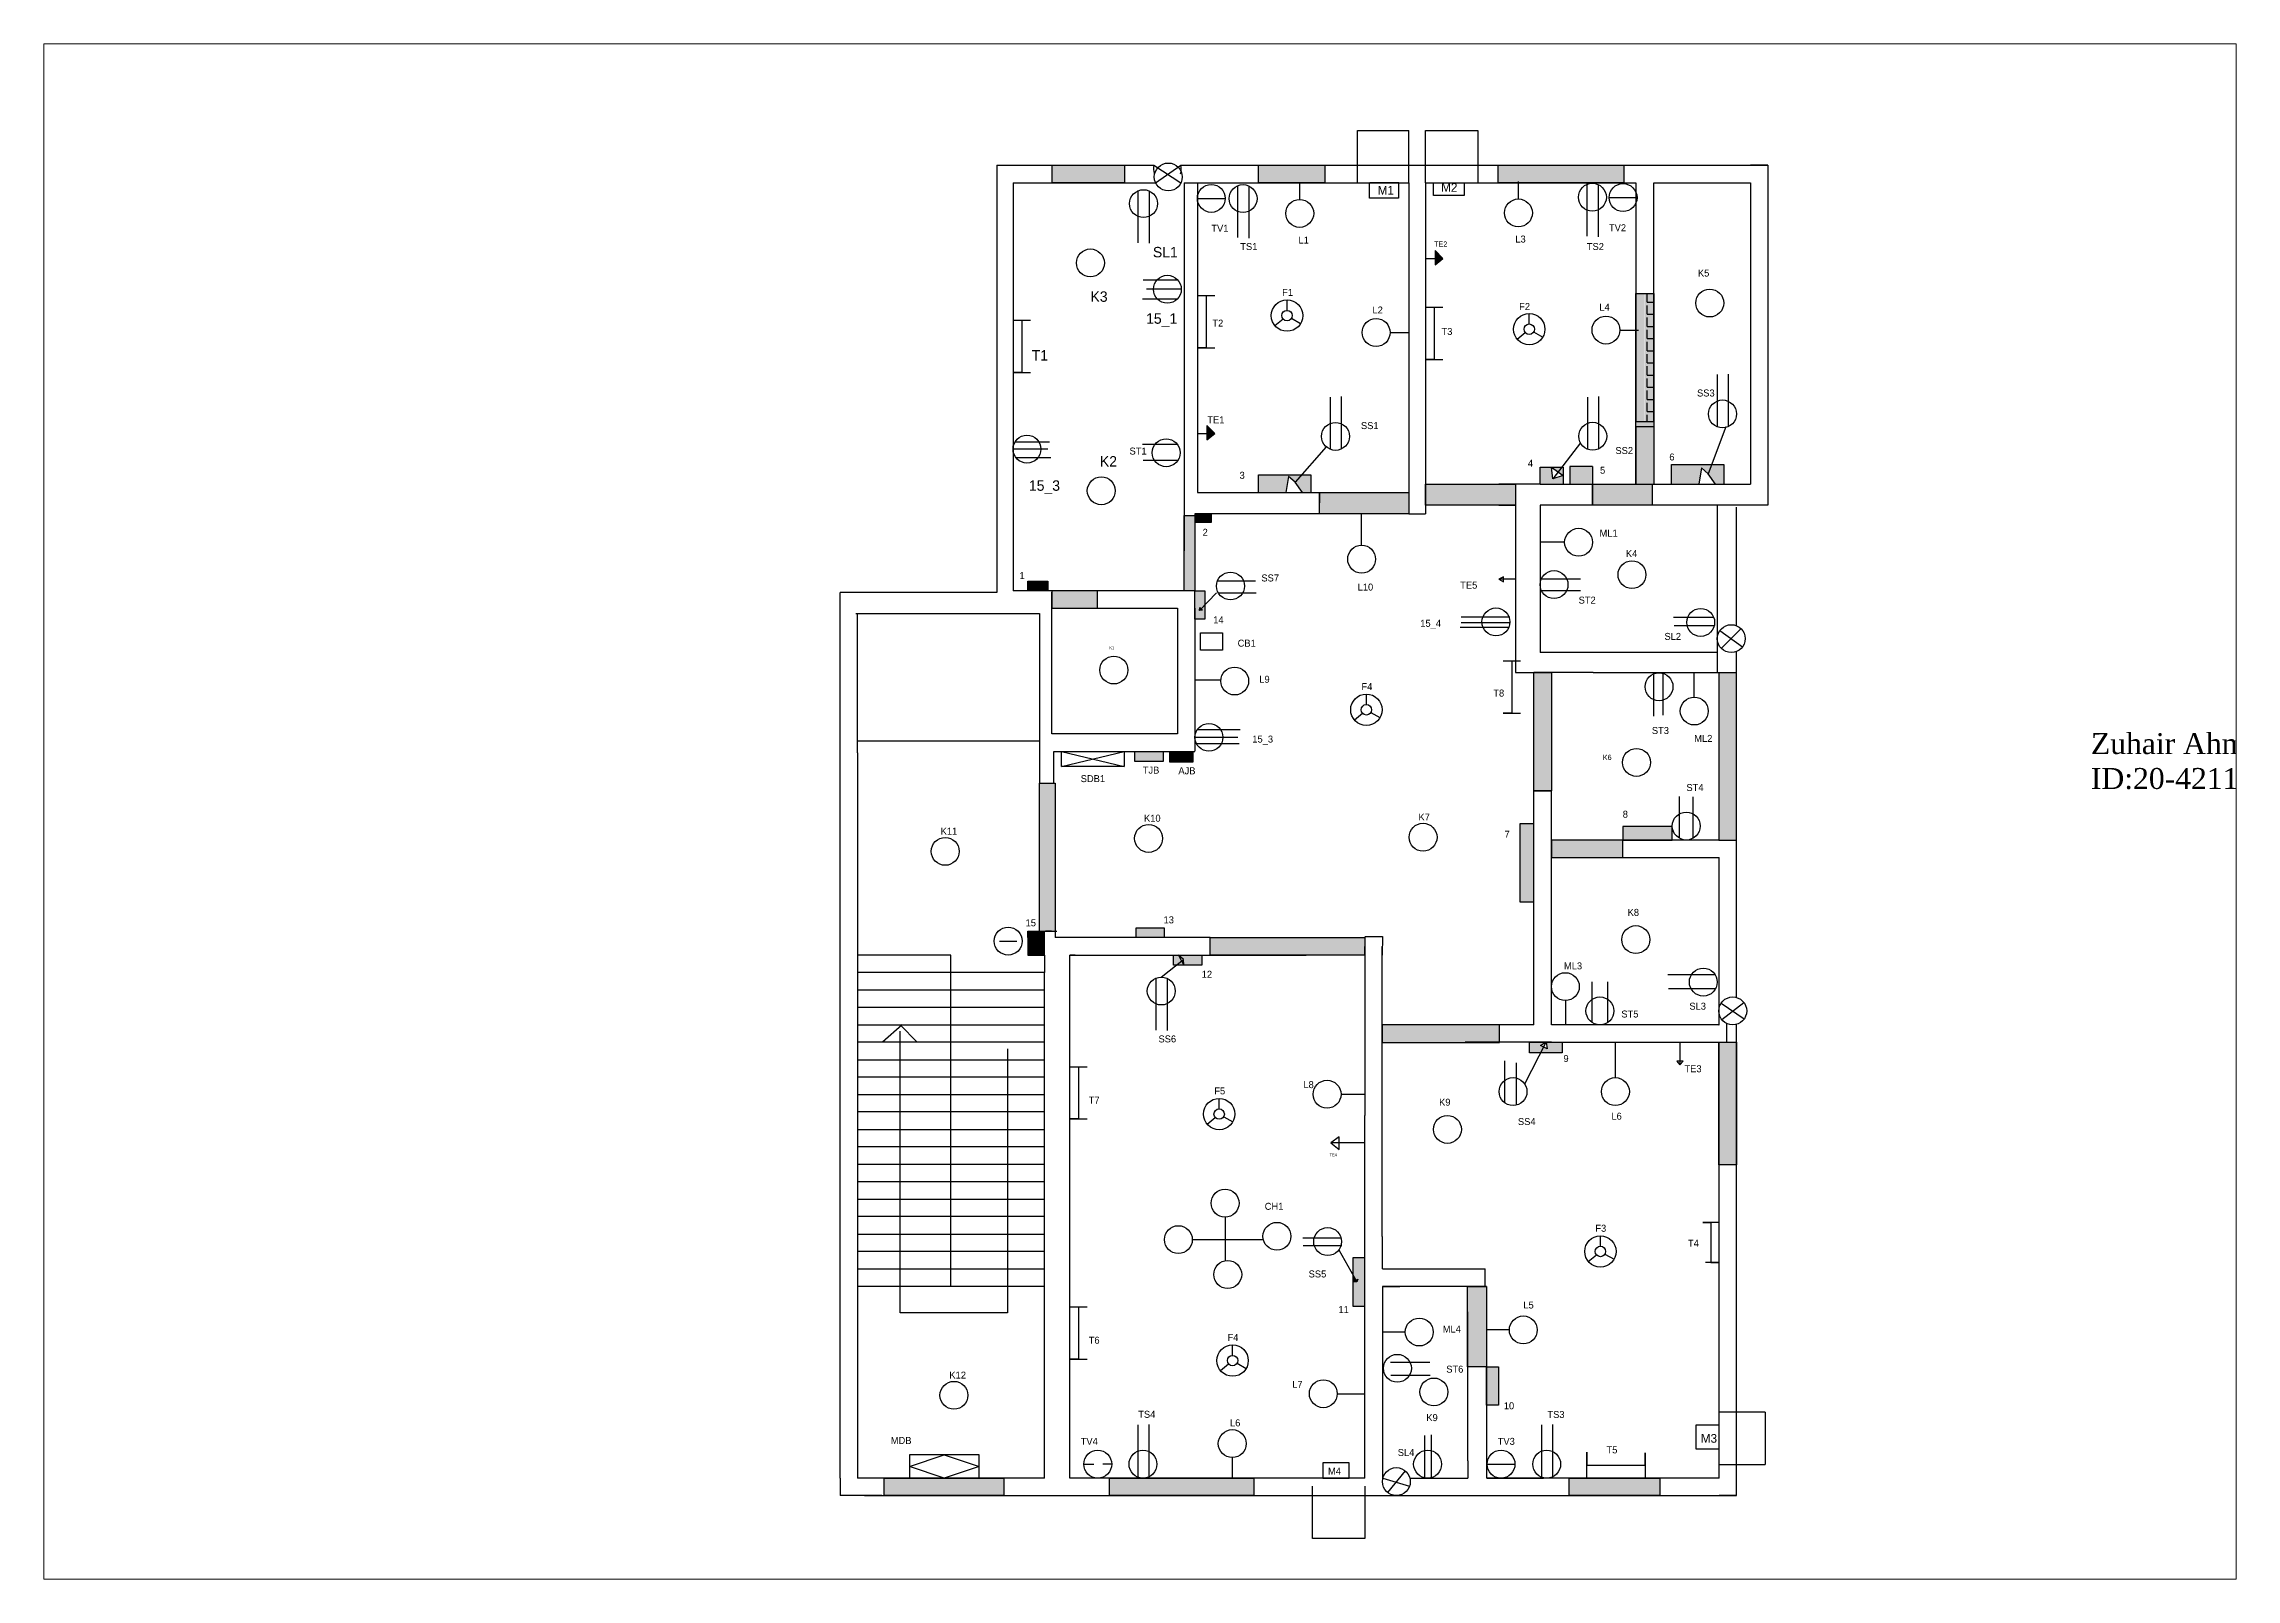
# Paper-space layout 'Layout1' of a CAD drawing. Header units: inches. Extents: x 29 to 262, y 20 to 183.
# The model-space entities are those that its viewports show. They can reach past a viewport. Long polylines and large blocks are cut down to what shows.
import ezdxf

# ---------------------------------------------------------------- set-up
doc = ezdxf.new("R2010")
doc.units = ezdxf.units.IN
doc.linetypes.add('ACAD_ISO02W100', pattern=[15, 12, -3])

msp = doc.modelspace()

# ---------------------------------------------------------------- hatches: boundary and pattern name
h = msp.add_hatch(color=256)
h.set_gradient(color1=(143, 241, 14), one_color=1, tint=1)
h.paths.add_polyline_path([(936.8, 790.9), (895.3, 790.9), (895.3, 780.9), (936.8, 780.9)])
h = msp.add_hatch(color=256)
h.set_gradient(color1=(143, 241, 14), one_color=1, tint=1)
h.paths.add_polyline_path([(1051.5, 790.9), (1013.6, 790.9), (1013.6, 780.9), (1051.5, 780.9)])
h = msp.add_hatch(color=256)
h.set_gradient(color1=(142, 233, 22), one_color=1, tint=1)
h.paths.add_polyline_path([(1223, 790.9), (1150.9, 790.9), (1150.9, 780.9), (1223, 780.9)])
h = msp.add_hatch(color=256)
h.set_gradient(color1=(248, 253, 247), color2=(55, 147, 37), one_color=1, tint=0.36)
h.paths.add_polyline_path([(1114.8, 742), (1114.8, 733.9), (1119.3, 737.5)])
h = msp.add_hatch(color=256)
h.set_gradient(color1=(142, 233, 22), one_color=1, tint=1)
h.paths.add_polyline_path([(1235, 717.4), (1230, 717.4), (1230, 643.9), (1235, 643.9)])
h.paths.add_polyline_path([(1240.3, 717.4), (1235.1, 717.4), (1235.1, 643.9), (1240.3, 643.9)])
h.paths.add_polyline_path([(1240.3, 643.9), (1230, 643.9), (1230, 640.9), (1240.3, 640.9)])
h = msp.add_hatch()
h.set_pattern_fill('ANGLE', color=256, style=0)
h.set_pattern_definition([(0, (0, 0), (0, 6.985), [5.08, -1.905]), (90, (0, 0), (-6.985, 4e-16), [5.08, -1.905])])
h.paths.add_polyline_path([(1240.3, 717.4), (1235.1, 717.4), (1235.1, 643.9), (1240.3, 643.9)])
h = msp.add_hatch(color=256)
h.set_gradient(color1=(248, 253, 247), color2=(55, 147, 37), one_color=1, tint=0.36)
h.paths.add_polyline_path([(984, 641.6), (984, 633.5), (988.5, 637.1)])
h = msp.add_hatch(color=256)
h.set_gradient(color1=(142, 233, 22), one_color=1, tint=1)
h.paths.add_polyline_path([(1240.3, 640.9), (1230, 640.9), (1230, 608.1), (1239.2, 608.1), (1240.3, 608.1)])
h = msp.add_hatch(color=256)
h.set_gradient(color1=(204, 204, 0), one_color=1, tint=1)
h.paths.add_polyline_path([(1181.6, 617.7), (1175, 617.7), (1175, 608.1), (1188.2, 608.1), (1188.2, 612.9), (1182.4, 611.1)])
h.paths.add_polyline_path([(1188.2, 617.7), (1187.4, 617.7), (1185.3, 615), (1188.2, 612.9)], flags=17)
h.paths.add_polyline_path([(1187.4, 617.7), (1181.6, 617.7), (1185.3, 615)], flags=17)
h.paths.add_polyline_path([(1205, 618.1), (1192, 618.1), (1192, 608.1), (1205, 608.1)])
h = msp.add_hatch(color=256)
h.set_gradient(color1=(204, 204, 0), one_color=1, tint=1)
h.paths.add_polyline_path([(1267.6, 617.3), (1271.3, 614), (1273.3, 619.3), (1250.3, 619.3), (1250.3, 608.1), (1266.1, 608.1)])
h.paths.add_polyline_path([(1280.3, 619.3), (1273.3, 619.3), (1271.3, 614), (1275.6, 608.1), (1280.3, 608.1)])
h = msp.add_hatch(color=256)
h.set_gradient(color1=(204, 204, 0), one_color=1, tint=1)
h.paths.add_polyline_path([(1030.7, 612.5), (1034.5, 609.2), (1038, 613.3), (1013.5, 613.3), (1013.5, 603.3), (1029.2, 603.3)])
h.paths.add_polyline_path([(1043.5, 613.3), (1038, 613.3), (1034.5, 609.2), (1038.7, 603.3), (1043.5, 603.3)])
h = msp.add_hatch(color=256)
h.set_gradient(color1=(105, 219, 6), one_color=1, tint=1)
h.paths.add_polyline_path([(1161, 608.1), (1109.3, 608.1), (1109.3, 595.9), (1161, 595.9)])
h = msp.add_hatch(color=256)
h.set_gradient(color1=(142, 233, 22), one_color=1, tint=1)
h.paths.add_polyline_path([(1239.2, 608.1), (1205, 608.1), (1205, 595.9), (1239.2, 595.9)])
h = msp.add_hatch(color=256)
h.set_gradient(color1=(25, 233, 22), one_color=1, tint=1)
h.paths.add_polyline_path([(986.6, 590.9), (977.1, 590.9), (977.1, 586.2), (986.6, 586.2)])
h = msp.add_hatch(color=256)
h.set_gradient(color1=(142, 233, 22), one_color=1, tint=1)
h.paths.add_polyline_path([(1099.7, 603.3), (1048.5, 603.3), (1048.5, 590.9), (1099.7, 590.9)])
h = msp.add_hatch(color=256)
h.set_gradient(color1=(25, 233, 22), one_color=1, tint=1)
h.paths.add_polyline_path([(977.1, 590.1), (971, 590.1), (971, 546.8), (977.1, 546.8)])
h = msp.add_hatch(color=256)
h.set_gradient(color1=(204, 204, 0), one_color=1, tint=1)
h.paths.add_polyline_path([(892.7, 552.3), (881.2, 552.3), (881.2, 546.8), (892.7, 546.8)])
h = msp.add_hatch(color=256)
h.set_gradient(color1=(142, 233, 22), one_color=1, tint=1)
h.paths.add_polyline_path([(921.2, 546.8), (895.1, 546.8), (895.1, 536.8), (921.2, 536.8)])
h = msp.add_hatch(color=256)
h.set_gradient(color1=(204, 204, 0), one_color=1, tint=1)
h.paths.add_polyline_path([(982.7, 546.8), (977.1, 546.8), (977.1, 530.5), (982.7, 530.5), (982.7, 538.5), (980.8, 536.4), (981.4, 535.8), (979.8, 535.5), (980, 537.2), (980.8, 536.4), (982.7, 538.5)])
h = msp.add_hatch(color=256)
h.set_gradient(color1=(105, 219, 6), one_color=1, tint=1)
h.paths.add_polyline_path([(1181.5, 499.9), (1171.5, 499.9), (1171.5, 432.2), (1181.5, 432.2)])
h = msp.add_hatch(color=256)
h.set_gradient(color1=(25, 233, 22), one_color=1, tint=1)
h.paths.add_polyline_path([(1287.6, 499.8), (1277.5, 499.8), (1277.5, 403.9), (1287.6, 403.9)])
h = msp.add_hatch(color=256)
h.set_gradient(color1=(246, 254, 248), color2=(18, 165, 55), one_color=1, tint=0.36)
h.paths.add_polyline_path([(958.8, 454.6), (942.7, 454.6), (942.7, 448.9), (958.8, 448.9)])
h = msp.add_hatch(color=256)
h.set_gradient(color1=(0, 166, 179), color2=(0, 171, 184), one_color=1, tint=0.36)
h.paths.add_polyline_path([(975.9, 454.6), (962.7, 454.6), (962.7, 448.5), (975.9, 448.5)])
h = msp.add_hatch(color=256)
h.set_gradient(color1=(25, 233, 22), one_color=1, tint=1)
h.paths.add_polyline_path([(897, 436.5), (887.9, 436.5), (887.9, 351.6), (894.9, 351.6), (897, 351.6)])
h = msp.add_hatch(color=256)
h.set_gradient(color1=(204, 204, 0), one_color=1, tint=1)
h.paths.add_polyline_path([(1171.5, 413.1), (1163.4, 413.1), (1163.4, 368.4), (1171.5, 368.4)])
h = msp.add_hatch(color=256)
h.set_gradient(color1=(25, 233, 22), one_color=1, tint=1)
h.paths.add_polyline_path([(1222.4, 403.9), (1181.5, 403.9), (1181.5, 393.9), (1222.4, 393.9)])
h = msp.add_hatch(color=256)
h.set_gradient(color1=(204, 204, 0), one_color=1, tint=1)
h.paths.add_polyline_path([(1250.8, 411.7), (1222.4, 411.7), (1222.4, 403.9), (1250.8, 403.9)])
h = msp.add_hatch(color=256)
h.set_gradient(color1=(204, 204, 0), one_color=1, tint=1)
h.paths.add_polyline_path([(959.5, 353.6), (943.4, 353.6), (943.4, 347.9), (959.5, 347.9)])
h = msp.add_hatch(color=256)
h.set_gradient(color1=(204, 204, 0), one_color=1, tint=1)
h.paths.add_polyline_path([(890.9, 347.9), (890.9, 351.6), (887.9, 351.6), (881.2, 351.6), (881.2, 347.9), (881.2, 337.9), (890.9, 337.9)])
h = msp.add_hatch(color=256)
h.set_gradient(color1=(25, 233, 22), one_color=1, tint=1)
h.paths.add_polyline_path([(1074.5, 347.9), (985.9, 347.9), (985.9, 337.9), (1074.5, 337.9)])
h = msp.add_hatch(color=256)
h.set_gradient(color1=(25, 233, 22), one_color=1, tint=1)
h.paths.add_polyline_path([(981, 337.8), (967.7, 337.8), (970.5, 335.4), (970.7, 332.1), (981, 332.1)])
h.paths.add_polyline_path([(967.7, 337.8), (964.9, 337.8), (964.9, 332.1), (966.4, 332.1), (969.5, 334.5)])
h.paths.add_polyline_path([(969.5, 334.5), (966.4, 332.1), (970.7, 332.1)])
h = msp.add_hatch(color=256)
h.set_gradient(color1=(25, 233, 22), one_color=1, tint=1)
h.paths.add_polyline_path([(1151.8, 297.9), (1084.5, 297.9), (1084.5, 287.8), (1151.8, 287.8)])
h = msp.add_hatch(color=256)
h.set_gradient(color1=(204, 204, 0), one_color=1, tint=1)
h.paths.add_polyline_path([(1187.6, 287.9), (1178.4, 287.9), (1179.1, 284.1), (1177, 285.1), (1175.4, 281.9), (1187.6, 281.9)])
h.paths.add_polyline_path([(1177, 285.1), (1175.2, 286), (1178.2, 287.9), (1168.9, 287.9), (1168.9, 281.9), (1175.4, 281.9)])
h = msp.add_hatch(color=256)
h.set_gradient(color1=(25, 233, 22), one_color=1, tint=1)
h.paths.add_polyline_path([(1287.6, 287.9), (1277.6, 287.9), (1277.6, 217.5), (1287.6, 217.5)])
h = msp.add_hatch(color=256)
h.set_gradient(color1=(204, 204, 0), one_color=1, tint=1)
h.paths.add_polyline_path([(1074.5, 164.3), (1067.7, 164.3), (1067.7, 154.5), (1069.4, 151.4), (1070.6, 152), (1070, 150.4), (1067.7, 150.4), (1067.7, 149), (1067.7, 136.5), (1074.5, 136.5)])
h = msp.add_hatch(color=256)
h.set_gradient(color1=(204, 204, 0), one_color=1, tint=1)
h.paths.add_polyline_path([(1067.7, 154.5), (1067.7, 150.4), (1069.4, 151.4)])
h = msp.add_hatch(color=256)
h.set_gradient(color1=(25, 233, 22), one_color=1, tint=1)
h.paths.add_polyline_path([(1144.3, 147.9), (1133.4, 147.9), (1133.4, 101.8), (1144.3, 101.8)])
h = msp.add_hatch(color=256)
h.set_gradient(color1=(204, 204, 0), one_color=1, tint=1)
h.paths.add_polyline_path([(1151.2, 101.8), (1144.3, 101.8), (1144.3, 79.8), (1151.2, 79.8)])
h = msp.add_hatch(color=256)
h.set_gradient(color1=(25, 233, 22), one_color=1, tint=1)
h.paths.add_polyline_path([(867.6, 37.9), (799, 37.9), (799, 27.9), (867.6, 27.9)])
h = msp.add_hatch(color=256)
h.set_gradient(color1=(25, 233, 22), one_color=1, tint=1)
h.paths.add_polyline_path([(1010.9, 37.9), (928.1, 37.9), (928.1, 27.9), (1010.9, 27.9)])
h = msp.add_hatch(color=256)
h.set_gradient(color1=(25, 233, 22), one_color=1, tint=1)
h.paths.add_polyline_path([(1243.6, 37.9), (1191.6, 37.9), (1191.6, 27.9), (1243.6, 27.9)])

# ---------------------------------------------------------------- linework, layer by layer
at = {"linetype": 'ACAD_ISO02W100'}
for p, q in [((1070.3, 780.9), (1070.3, 810.9)), ((1070.3, 810.9), (1099.7, 810.9)), ((1099.7, 780.9), (1099.7, 810.9)), ((1109.3, 780.9), (1109.3, 810.9)), ((1109.3, 810.9), (1139.3, 810.9)), ((1139.3, 810.9), (1139.3, 780.9)), ((1037.2, 771.3), (1037.2, 781.3)), ((1162.6, 771.6), (1162.6, 781.6)), ((978.5, 771.9), (994.5, 771.9)), ((1214.6, 772.4), (1230.6, 772.4)), ((1089, 695), (1099.7, 695)), ((1220.8, 696.4), (1231.5, 696.4)), ((1282, 287.9), (1282, 298.7)), ((1067.7, 152), (1067.7, 149)), ((1067.7, 150.4), (1069.4, 151.4)), ((1069.4, 151.4), (1070.6, 152)), ((1069.4, 151.4), (1070, 150.4)), ((1070.6, 152), (1070, 150.4)), ((1070, 150.4), (1067.7, 150.4)), ((1304.1, 75.7), (1277.6, 75.7)), ((1304.1, 75.7), (1304.1, 45.7)), ((1144.6, 45.9), (1160.6, 45.9)), ((1277.6, 45.7), (1304.1, 45.7)), ((1044.5, 3.3), (1044.5, 33.3)), ((1074.5, 33.3), (1074.5, 3.3)), ((1074.5, 3.3), (1054.5, 3.3))]:
    msp.add_line(p, q, dxfattribs=at)
for p, q in [((863.6, 790.9), (953.5, 790.9)), ((863.6, 790.9), (863.6, 545.9)), ((863.6, 790.9), (873.6, 790.9)), ((863.6, 790.9), (863.6, 780.9)), ((863.6, 790.9), (863.6, 780.9)), ((936.8, 780.9), (954.5, 780.9)), ((953.5, 790.9), (969.1, 780.9)), ((954.5, 780.9), (969, 790.9)), ((969, 790.9), (1305.6, 790.9)), ((1001.5, 779.4), (1001.5, 749.4)), ((1201.8, 780.2), (1201.8, 750.2)), ((1208.3, 779.9), (1208.3, 749.9)), ((1240.3, 780.9), (1295.6, 780.9)), ((1305.6, 790.9), (1295.6, 790.9)), ((1295.6, 780.9), (1295.6, 634.9)), ((944.3, 776.4), (944.3, 746.4)), ((950.8, 776.2), (950.8, 746.2)), ((1008, 779.1), (1008, 749.1)), ((1119.3, 737.5), (1114.8, 742)), ((1114.8, 742), (1114.8, 733.9)), ((1109.3, 737.5), (1114.8, 737.5)), ((1114.8, 733.9), (1119.3, 737.5)), ((967.4, 725), (947.4, 725)), ((969.3, 719.8), (949.3, 719.8)), ((967.1, 714.1), (947.1, 714.1)), ((978.5, 716.3), (988.5, 716.3)), ((983.5, 716.3), (983.5, 686.3)), ((1029.9, 707.7), (1029.9, 713.7)), ((1109.3, 709.6), (1119.3, 709.6)), ((1114.3, 709.6), (1114.3, 679.6)), ((1168.8, 699.9), (1168.8, 705.9)), ((872.8, 702.1), (882.8, 702.1)), ((877.8, 702.1), (877.8, 672.1)), ((1022.9, 699), (1027.6, 702.8)), ((1032.5, 703.2), (1037.7, 700.2)), ((1161.8, 691.2), (1166.4, 695)), ((1171.3, 695.4), (1176.5, 692.4)), ((983.5, 686.3), (978.5, 686.3)), ((978.5, 686.3), (988.5, 686.3)), ((1114.3, 679.6), (1109.3, 679.6)), ((1109.3, 679.6), (1119.3, 679.6)), ((877.8, 672.1), (872.8, 672.1)), ((872.8, 672.1), (882.8, 672.1)), ((1276.7, 640.9), (1276.7, 670.9)), ((1283.1, 641.1), (1283.1, 671.1)), ((1054.8, 627.9), (1054.8, 657.9)), ((1061.2, 628.2), (1061.2, 658.2)), ((1202.4, 628), (1202.4, 658)), ((1208.7, 628.3), (1208.7, 658.3)), ((988.5, 637.1), (984, 641.6)), ((984, 641.6), (984, 633.5)), ((893.8, 632.1), (873.8, 632.1)), ((967, 630.8), (947, 630.8)), ((978.5, 637.1), (984, 637.1)), ((984, 633.5), (988.5, 637.1)), ((1052.3, 629.5), (1034.5, 609.2)), ((1198.1, 631.8), (1182.4, 611.1)), ((1240.3, 640.9), (1240.3, 608.1)), ((1281.6, 640.9), (1271.3, 614)), ((1295.6, 634.9), (1295.6, 614)), ((892.8, 628.1), (872.8, 628.1)), ((894.5, 623.1), (874.5, 623.1)), ((967.4, 621.6), (947.4, 621.6)), ((1175, 608.1), (1175, 617.7)), ((1175, 617.7), (1188.2, 617.7)), ((1182.4, 611.1), (1181.6, 617.7)), ((1181.6, 617.7), (1188.2, 612.9)), ((1188.2, 617.7), (1188.2, 608.1)), ((1205, 618.1), (1192, 618.1)), ((1192, 618.1), (1192, 608.1)), ((1205, 618.1), (1205, 608.1)), ((1250.3, 608.1), (1250.3, 619.3)), ((1250.3, 619.3), (1280.3, 619.3)), ((1267.6, 617.3), (1266.1, 608.1)), ((1271.3, 614), (1267.6, 617.3)), ((1280.3, 619.3), (1280.3, 608.1)), ((1013.5, 603.3), (1013.5, 613.3)), ((1013.5, 613.3), (1043.5, 613.3)), ((1030.7, 612.5), (1029.2, 603.3)), ((1034.5, 609.2), (1030.7, 612.5)), ((1038.7, 603.3), (1034.5, 609.2)), ((1043.5, 613.3), (1043.5, 603.3)), ((1175, 608.1), (1205, 608.1)), ((1188.2, 612.9), (1182.4, 611.1)), ((1190.8, 608.1), (1200.3, 608.1)), ((1205, 608.1), (1205, 595.9)), ((1266.1, 608.1), (1275.6, 608.1)), ((1275.6, 608.1), (1271.3, 614)), ((978.5, 603.3), (1048.5, 603.3)), ((1029.2, 603.3), (1038.7, 603.3)), ((1048.5, 603.3), (1048.4, 590.9)), ((1072.7, 573), (1072.7, 590.9)), ((1205, 595.9), (1175, 595.9)), ((1287.6, 526.8), (1287.6, 594.9)), ((1189.1, 574.7), (1175, 574.7)), ((1154, 554.9), (1151.3, 553.5)), ((1161, 553.5), (1151.3, 553.5)), ((1151.3, 553.5), (1154, 552)), ((1154, 552), (1154, 554.9)), ((1175, 553.7), (1198.1, 553.7)), ((773.6, 307.2), (773.6, 545.9)), ((787.6, 545.9), (773.6, 545.9)), ((863.6, 545.9), (787.6, 545.9)), ((863.6, 545.9), (863.6, 545.9)), ((895.1, 546.8), (872.8, 546.8)), ((977.1, 536.8), (977.1, 546.8)), ((989.5, 545.6), (979.8, 535.5)), ((990.1, 552.6), (1011.8, 552.6)), ((990.7, 545.6), (1012.3, 545.6)), ((1175, 547.1), (1198.1, 547.1)), ((921.2, 536.8), (967.1, 536.8)), ((921.2, 536.8), (931.1, 536.8)), ((967.1, 536.8), (967.1, 526.8)), ((977.1, 536.8), (977.1, 454.8)), ((979.8, 535.5), (980, 537.2)), ((981.4, 535.8), (979.8, 535.5)), ((980, 537.2), (981.4, 535.8)), ((981.9, 537.6), (981.3, 537)), ((1129.7, 528.6), (1157.5, 528.6)), ((1129.8, 531.9), (1157.7, 531.9)), ((1251.6, 531.7), (1274.6, 531.7)), ((1129.2, 526), (1157, 526)), ((1251.9, 526.9), (1274.9, 526.9)), ((1278.1, 524.1), (1291, 514.7)), ((1278.9, 513.7), (1290.2, 525.1)), ((1153.8, 506.7), (1163.8, 506.7)), ((1158.8, 506.7), (1158.8, 476.7)), ((1276.6, 511.4), (1276.6, 499.9)), ((1287.6, 313.6), (1287.6, 512)), ((977.1, 495.8), (991.9, 495.8)), ((1205.5, 499.9), (1171.5, 499.9)), ((1181.5, 499.9), (1171.5, 499.9)), ((1181.5, 499.9), (1181.5, 499.9)), ((1240, 498.7), (1240, 474.9)), ((1245.4, 499.4), (1245.4, 475.6)), ((1263.4, 485.9), (1263.4, 499.9)), ((1075.4, 481.6), (1075.4, 487.6)), ((978.4, 467.2), (1003, 467.2)), ((1068.5, 472.9), (1073.1, 476.7)), ((1078, 477.1), (1083.2, 474.1)), ((1158.8, 476.7), (1153.8, 476.7)), ((1153.8, 476.7), (1163.8, 476.7)), ((783.6, 453.9), (783.6, 37.9)), ((900.5, 454.6), (936.6, 446)), ((900.5, 446), (936.6, 454.6)), ((967.1, 464.8), (967.1, 464.8)), ((977.1, 462.8), (1001.7, 462.8)), ((977.9, 459.3), (1002.5, 459.3)), ((1171.5, 393.9), (1171.5, 432.2)), ((1171.5, 432.2), (1181.5, 432.2)), ((1181.5, 393.9), (1181.5, 432.2)), ((1254.8, 428.8), (1254.8, 405)), ((1262.5, 428.6), (1262.5, 404.8)), ((1277.5, 403.9), (1277.6, 403.9)), ((1171.5, 343.1), (1171.5, 393.9)), ((1277.5, 393.9), (1277.6, 393.9)), ((865, 345.9), (875, 345.9)), ((881.2, 347.9), (881.2, 351.6)), ((881.2, 351.6), (887.9, 351.6)), ((881.2, 347.9), (881.2, 337.9)), ((881.2, 347.9), (881.2, 347.9)), ((887.9, 351.6), (897.9, 351.6)), ((887.9, 351.6), (894.9, 351.6)), ((890.9, 347.9), (890.9, 351.6)), ((894.9, 351.6), (891.4, 351.6)), ((1074.5, 337.9), (1074.5, 342.9)), ((1074.6, 348.6), (1084.6, 348.6)), ((1084.6, 348.6), (1084.5, 337.8)), ((1084.5, 302.5), (1084.5, 342.9)), ((1171.5, 297.9), (1171.5, 343.1)), ((783.6, 337.9), (783.6, 327.9)), ((837.2, 337.9), (783.6, 337.9)), ((890.9, 327.9), (783.6, 327.9)), ((783.6, 327.9), (783.6, 317.9)), ((837.2, 147.9), (837.2, 337.9)), ((890.9, 337.9), (881.2, 337.9)), ((881.2, 337.9), (890.9, 337.9)), ((890.9, 337.9), (890.9, 327.9)), ((890.9, 37.9), (890.9, 327.9)), ((908.5, 337.9), (905.4, 337.9)), ((908.5, 337.9), (905.4, 337.9)), ((957.8, 325.3), (970.5, 335.4)), ((970.5, 335.4), (967.7, 337.8)), ((967.7, 337.8), (970.7, 332.1)), ((970.7, 332.1), (970.5, 335.4)), ((1074.5, 337.9), (1074.5, 337.9)), ((783.6, 317.9), (783.6, 307.9)), ((954.6, 324.9), (954.6, 294.9)), ((961.1, 324.6), (961.1, 294.6)), ((1204.9, 299.2), (1204.9, 322.5)), ((1213.8, 299.3), (1213.8, 322.6)), ((1275.4, 326.6), (1248.3, 326.6)), ((1275.7, 318.5), (1248.7, 318.5)), ((773.6, 37.9), (773.6, 307.2)), ((890.9, 307.9), (783.6, 307.9)), ((1084.5, 263.3), (1084.5, 302.5)), ((1181.5, 297.9), (1181.5, 311.8)), ((1189.5, 311.8), (1189.5, 297.9)), ((1278.9, 310.4), (1292.1, 301.4)), ((1279.2, 301), (1291.8, 310.8)), ((783.6, 297.9), (890.9, 297.9)), ((809.3, 297.9), (798, 287.9)), ((808.1, 297.9), (817.8, 287.9)), ((808.1, 132.8), (808.1, 294.2)), ((1171.5, 297.9), (1132.1, 297.9)), ((1277.5, 297.9), (1277.6, 297.9)), ((1287.6, 27.9), (1287.6, 298.2)), ((890.9, 287.9), (783.6, 287.9)), ((783.6, 277.9), (890.9, 277.9)), ((869.6, 284.2), (869.6, 132.8)), ((1171.5, 287.9), (1132.1, 287.9)), ((1154.8, 253.1), (1154.8, 277.3)), ((1166.2, 264), (1178.4, 287.9)), ((1181.5, 287.9), (1171.5, 287.9)), ((1175.2, 286), (1178.2, 287.9)), ((1179.1, 284.1), (1175.2, 286)), ((1178.4, 287.9), (1179.1, 284.1)), ((1218.2, 267.6), (1218.2, 287.9)), ((1257.1, 277), (1253.4, 277)), ((1253.4, 277), (1255.1, 274.9)), ((1255.1, 287.9), (1255.1, 274.9)), ((1255.1, 274.9), (1257.1, 277)), ((1277.5, 287.9), (1277.6, 287.9)), ((1277.6, 149.3), (1277.6, 287.9)), ((890.9, 267.9), (783.6, 267.9)), ((905.4, 273.9), (915.4, 273.9)), ((910.4, 273.9), (910.4, 243.9)), ((1161.5, 251.9), (1161.5, 276.1)), ((783.6, 257.9), (890.9, 257.9)), ((991, 249.7), (991, 255.7)), ((1060.9, 258.1), (1074.5, 258.1)), ((1084.5, 176.5), (1084.5, 263.3)), ((890.9, 247.9), (783.6, 247.9)), ((910.4, 243.9), (905.4, 243.9)), ((905.4, 243.9), (915.4, 243.9)), ((984.1, 241), (988.7, 244.8)), ((993.6, 245.2), (998.8, 242.2)), ((1074.5, 37.9), (1074.5, 245.8)), ((783.6, 237.9), (890.9, 237.9)), ((890.9, 227.9), (783.6, 227.9)), ((1059.8, 233.6), (1055.1, 230.3)), ((1074.5, 230.3), (1055.1, 230.3)), ((1055.1, 230.3), (1059.8, 226.4)), ((1059.8, 226.4), (1059.8, 233.6)), ((783.6, 217.9), (890.9, 217.9)), ((890.9, 207.9), (783.6, 207.9)), ((783.6, 197.9), (890.9, 197.9)), ((1084.5, 181.5), (1084.5, 191.5)), ((890.9, 187.9), (783.6, 187.9)), ((783.6, 177.9), (890.9, 177.9)), ((994.4, 187.6), (994.4, 162.6)), ((1084.5, 176.5), (1084.5, 186.5)), ((1209.6, 170.9), (1209.6, 176.9)), ((1277.6, 184.6), (1268.3, 184.6)), ((1268.3, 184.6), (1272.9, 184.6)), ((1272.9, 184.6), (1272.9, 161.6)), ((890.9, 167.9), (783.6, 167.9)), ((975.6, 174.7), (1016.1, 174.7)), ((1038.9, 175.7), (1061.2, 175.7)), ((1039.1, 171.4), (1061.3, 171.4)), ((1059.6, 168.8), (1070, 150.4)), ((1202.6, 162.2), (1207.3, 166)), ((1212.2, 166.4), (1217.4, 163.4)), ((783.6, 157.9), (890.9, 157.9)), ((1084.6, 157.9), (1143.5, 157.9)), ((1143.5, 147.9), (1143.5, 157.9)), ((1277.6, 161.6), (1269.8, 161.6)), ((1272.9, 161.6), (1277.6, 161.6)), ((890.9, 147.9), (783.6, 147.9)), ((1084.6, 147.9), (1094.6, 147.9)), ((1084.6, 147.9), (1084.6, 147.9)), ((1084.6, 147.9), (1094.6, 147.9)), ((1084.6, 147.9), (1084.6, 147.9)), ((1277.6, 37.9), (1277.6, 149.3)), ((1287.6, 27.9), (1287.6, 148.2)), ((869.6, 132.8), (808.1, 132.8)), ((905.4, 136.2), (915.4, 136.2)), ((910.4, 136.2), (910.4, 106.2)), ((1133.5, 117), (1133.5, 133.3)), ((1144.3, 133.3), (1144.3, 37.9)), ((998.7, 108.3), (998.7, 114.3)), ((1097.7, 121.7), (1084.6, 121.7)), ((1157.4, 122.9), (1144.3, 122.9)), ((910.4, 106.2), (905.4, 106.2)), ((905.4, 106.2), (915.4, 106.2)), ((991.7, 99.6), (996.4, 103.4)), ((1001.3, 103.8), (1006.5, 100.8)), ((1089.2, 104.4), (1111.8, 104.4)), ((1111.8, 104.4), (1111.8, 104.4)), ((1089.4, 97), (1112, 97)), ((1058.7, 86.3), (1074.5, 86.3)), ((944.5, 38.4), (944.5, 68.4)), ((950.8, 38.7), (950.8, 68.7)), ((1176, 38.4), (1176, 68.4)), ((1182.3, 38.7), (1182.3, 68.7)), ((1264.5, 54.5), (1264.5, 68.4)), ((1264.5, 68.4), (1277.6, 68.4)), ((1287.6, 27.9), (1287.6, 68.9)), ((813.4, 44.6), (833.4, 51.2)), ((833.4, 51.2), (853.4, 44.6)), ((1109, 37.9), (1109, 62.4)), ((1112.7, 38.2), (1112.7, 62.8)), ((1201.9, 37.9), (1201.9, 52.7)), ((1201.9, 52.7), (1201.9, 45.3)), ((1235.2, 45.3), (1235.2, 52.5)), ((1235.2, 52.5), (1235.2, 37.9)), ((1277.6, 54.5), (1264.5, 54.5)), ((773.6, 37.9), (773.6, 27.9)), ((799, 37.9), (783.6, 37.9)), ((890.9, 37.9), (799, 37.9)), ((833.4, 37.9), (813.4, 44.6)), ((853.4, 44.6), (833.4, 37.9)), ((913.4, 45.9), (919.2, 45.9)), ((923.1, 37.9), (918.5, 37.9)), ((933.1, 37.9), (923.1, 37.9)), ((929.4, 45.9), (924.3, 45.9)), ((1074.5, 37.9), (933.1, 37.9)), ((998.5, 49.7), (998.5, 37.9)), ((1074.5, 37.9), (1064.5, 37.9)), ((1074.5, 37.9), (1067.5, 37.9)), ((1084.6, 37.9), (1084.5, 37.9)), ((1084.6, 37.9), (1084.8, 37.9)), ((1084.8, 37.9), (1100.1, 33.3)), ((1097.7, 42.1), (1087.5, 29.7)), ((1100.3, 37.9), (1133.5, 37.9)), ((1133.5, 47.9), (1133.5, 37.9)), ((1133.5, 42.9), (1133.5, 37.9)), ((1133.5, 37.9), (1133.5, 37.9)), ((1277.6, 37.9), (1144.3, 37.9)), ((1144.6, 37.9), (1177, 37.9)), ((1201.9, 45.3), (1235.2, 45.3)), ((783.6, 27.9), (773.6, 27.9)), ((797.6, 27.9), (783.6, 27.9)), ((787.6, 27.9), (1287.6, 27.9)), ((787.6, 27.9), (797.6, 27.9)), ((787.6, 27.9), (797.6, 27.9)), ((1287.6, 27.9), (1277.6, 27.9)), ((1287.6, 27.9), (1287.6, 27.9)), ((1054.5, 3.3), (1044.5, 3.3))]:
    msp.add_line(p, q)
at = {"linetype": 'Continuous'}
for p, q in [((872.8, 780.9), (936.8, 780.9)), ((872.8, 780.9), (872.8, 702.1)), ((971, 780.9), (971, 700.5)), ((971, 780.9), (1099.7, 780.9)), ((978.5, 780.9), (978.5, 701.6)), ((1099.7, 780.9), (1099.7, 590.9)), ((1109.3, 780.9), (1109.3, 590.9)), ((1109.3, 780.9), (1230, 780.9)), ((1230, 780.9), (1230, 643.9)), ((1240.3, 643.9), (1240.3, 780.9)), ((1240.3, 780.9), (1276.6, 780.9)), ((1305.6, 790.9), (1305.6, 595.9)), ((872.8, 702.1), (872.8, 568.8)), ((971, 700.5), (971, 569.7)), ((978.5, 701.6), (978.5, 603.3)), ((1230, 643.9), (1240.3, 643.9)), ((1175, 608.1), (1151.3, 608.1)), ((1205, 608.1), (1205, 595.9)), ((1205, 608.1), (1295.6, 608.1)), ((1266.3, 612), (1266.3, 612)), ((1295.6, 614), (1295.6, 608.1)), ((1048.4, 590.9), (978.5, 590.9)), ((1099.7, 590.9), (1109.3, 590.9)), ((1151.3, 595.9), (1161, 595.9)), ((1161, 595.9), (1151.3, 595.9)), ((1161, 595.9), (1161, 565.8)), ((1175, 595.9), (1175, 511.4)), ((1305.6, 595.9), (1205, 595.9)), ((1276.6, 595.9), (1276.6, 511.4)), ((872.8, 568.8), (872.8, 546.8)), ((1161, 565.8), (1161, 499.9)), ((895.1, 536.8), (895.1, 546)), ((782.7, 533.9), (887.9, 533.9)), ((783.6, 453.9), (783.6, 533.9)), ((887.9, 533.9), (887.9, 504.8)), ((887.9, 504.8), (887.9, 454.6)), ((1276.6, 511.4), (1175, 511.4)), ((1161, 499.9), (1176.5, 499.9)), ((887.9, 460.6), (783.6, 460.6)), ((887.9, 454.6), (887.9, 436.5)), ((896.2, 454.6), (977.1, 454.6)), ((896.2, 436.5), (896.2, 454.6)), ((887.9, 436.5), (896.2, 436.5)), ((890.9, 337.9), (890.9, 347.9)), ((985.9, 347.9), (897, 347.9)), ((905.4, 37.9), (905.4, 337.9)), ((905.4, 337.9), (1040.8, 337.9)), ((1074.5, 337.9), (1074.5, 245.8)), ((783.6, 317.9), (890.9, 317.9)), ((1181.5, 287.9), (1277.5, 287.9)), ((1084.5, 176.5), (1084.5, 157.9)), ((920.8, 37.9), (905.4, 37.9)), ((1159.9, 37.9), (1144.6, 37.9))]:
    msp.add_line(p, q, dxfattribs=at)
for points in [[(895.3, 790.9), (936.8, 790.9), (936.8, 780.9), (895.3, 780.9)], [(1013.6, 790.9), (1051.5, 790.9), (1051.5, 780.9), (1013.6, 780.9)], [(1077.1, 780.9), (1093.8, 780.9), (1093.8, 772), (1077.1, 772)], [(1077.4, 780.9), (1094.1, 780.9), (1094.1, 780.9), (1077.4, 780.9)], [(1113.9, 780.9), (1131.4, 780.9), (1131.4, 773.6), (1113.9, 773.6)], [(1150.9, 790.9), (1223, 790.9), (1223, 780.9), (1150.9, 780.9)], [(1230, 717.4), (1240.3, 717.4), (1240.3, 640.9), (1230, 640.9)], [(1230, 640.9), (1230, 640.9), (1230, 608.1), (1230, 608.1)], [(1109.3, 608.1), (1161, 608.1), (1161, 595.9), (1109.3, 595.9)], [(1205, 608.1), (1239.2, 608.1), (1239.2, 595.9), (1205, 595.9)], [(986.6, 590.9), (977.1, 590.9), (977.1, 586.2), (986.6, 586.2)], [(1048.5, 603.3), (1099.7, 603.3), (1099.7, 590.9), (1048.5, 590.9)], [(971, 590.1), (977.1, 590.1), (977.1, 546.8), (971, 546.8)], [(892.7, 546.8), (881.2, 546.8), (881.2, 552.3), (892.7, 552.3)], [(921.2, 546.8), (895.1, 546.8), (895.1, 536.8), (921.2, 536.8)], [(977.1, 546.8), (982.7, 546.8), (982.7, 530.5), (977.1, 530.5)], [(980.2, 522.8), (993, 522.8), (993, 512.8), (980.2, 512.8)], [(1181.5, 432.2), (1171.5, 432.2), (1171.5, 499.9), (1181.5, 499.9)], [(1277.5, 403.9), (1287.6, 403.9), (1287.6, 499.8), (1277.5, 499.8)], [(900.5, 454.6), (936.6, 454.6), (936.6, 446), (900.5, 446)], [(942.7, 454.6), (958.8, 454.6), (958.8, 448.9), (942.7, 448.9)], [(962.7, 454.6), (975.9, 454.6), (975.9, 448.5), (962.7, 448.5)], [(1171.5, 413.1), (1163.4, 413.1), (1163.4, 368.4), (1171.5, 368.4)], [(1222.4, 403.9), (1181.5, 403.9), (1181.5, 393.9), (1222.4, 393.9)], [(1222.4, 403.9), (1250.8, 403.9), (1250.8, 411.7), (1222.4, 411.7)], [(943.4, 353.6), (959.5, 353.6), (959.5, 347.9), (943.4, 347.9)], [(985.9, 347.9), (1074.5, 347.9), (1074.5, 337.9), (985.9, 337.9)], [(964.9, 337.8), (981, 337.8), (981, 332.1), (964.9, 332.1)], [(1151.8, 297.9), (1084.5, 297.9), (1084.5, 287.8), (1151.8, 287.8)], [(1168.9, 287.9), (1187.6, 287.9), (1187.6, 281.9), (1168.9, 281.9)], [(1277.5, 287.9), (1287.6, 287.9), (1287.6, 217.5), (1277.5, 217.5)], [(1074.5, 164.3), (1067.7, 164.3), (1067.7, 136.5), (1074.5, 136.5)], [(1144.3, 101.8), (1133.4, 101.8), (1133.4, 147.9), (1144.3, 147.9)], [(1144.3, 101.8), (1151.2, 101.8), (1151.2, 79.8), (1144.3, 79.8)], [(813.4, 37.9), (853.4, 37.9), (853.4, 51.2), (813.4, 51.2)], [(799, 37.9), (867.6, 37.9), (867.6, 27.9), (799, 27.9)], [(928.1, 37.9), (1010.9, 37.9), (1010.9, 27.9), (928.1, 27.9)], [(1050.4, 37.9), (1065.6, 37.9), (1065.6, 46.6), (1050.4, 46.6)], [(1191.6, 37.9), (1243.6, 37.9), (1243.6, 27.9), (1191.6, 27.9)]]:
    msp.add_lwpolyline(points, close=True)
for points in [[(977.1, 546.8), (921.2, 546.8)], [(921.2, 536.8), (967.1, 536.8), (967.1, 464.8), (895.1, 464.8), (895.1, 536.8)], [(1205.5, 499.9), (1277.5, 499.9), (1277.5, 403.9), (1205.5, 403.9)], [(887.9, 351.6), (887.9, 436.5), (897, 436.5), (897, 347.9)], [(1205.5, 393.9), (1277.5, 393.9), (1277.5, 297.9), (1181.5, 297.9), (1181.5, 393.9)], [(985.9, 337.9), (985.9, 347.9)], [(1074.5, 347.9), (1074.5, 337.9)], [(1144.3, 147.9), (1084.6, 147.9), (1084.6, 37.9)], [(1133.5, 47.9), (1133.5, 117)], [(1084.6, 27.9), (1144.6, 27.9)]]:
    msp.add_lwpolyline(points)
for centre, radius in [((961.8, 784.2), 8), ((986.5, 771.9), 8), ((1004.7, 771.8), 8), ((1205, 772.6), 8), ((1222.6, 772.4), 8), ((947.6, 768.9), 8), ((1037.2, 763.3), 8), ((1162.6, 763.6), 8), ((917.2, 734.9), 8), ((961.3, 719.8), 8), ((1272.3, 711.9), 8), ((1029.9, 704.7), 9), ((1029.9, 704.7), 3), ((1168.8, 696.9), 9), ((1212.8, 696.4), 8), ((1081, 695), 8), ((1168.8, 696.9), 3), ((1279.6, 648.3), 8), ((1057.7, 635.4), 8), ((1205.2, 635.5), 8), ((880.8, 628.1), 8), ((960.6, 626), 8), ((923.4, 604.2), 8), ((1197.1, 574.7), 8), ((1072.7, 565), 8), ((997.5, 549.6), 8), ((1183, 550.4), 8), ((1227.7, 556.1), 8), ((1149.7, 529), 8), ((1267.1, 528.7), 8), ((1284.6, 519.4), 8), ((930.6, 501.4), 8), ((999.9, 495.1), 8), ((1243.2, 491.8), 8), ((1075.4, 478.6), 9), ((1075.4, 478.6), 3), ((1263.4, 477.9), 8), ((985.1, 462.8), 8), ((1230.3, 448.4), 8), ((1258.8, 411.9), 8), ((833.9, 397.4), 8), ((950.5, 404.8), 8), ((1107.9, 405.5), 8), ((870, 345.9), 8), ((1229.9, 346.8), 8), ((1189.5, 319.8), 8), ((1268.6, 322.4), 8), ((957.8, 317.3), 8), ((1209.3, 305.9), 8), ((1285.5, 305.9), 8), ((1052.9, 258.1), 8), ((1159.5, 259.6), 8), ((1218.2, 259.6), 8), ((991, 246.7), 9), ((991, 246.7), 3), ((1121.9, 237.9), 8), ((994.4, 195.6), 8), ((967.6, 174.7), 8), ((1024.1, 176.6), 8), ((1053.2, 173.6), 8), ((1209.6, 167.9), 9), ((1209.6, 167.9), 3), ((995.9, 154.7), 8), ((1105.7, 121.7), 8), ((1165.4, 122.9), 8), ((998.7, 105.3), 9), ((998.7, 105.3), 3), ((1093.2, 100.9), 8), ((838.9, 85.4), 8), ((1050.7, 86.3), 8), ((1114.1, 87.3), 8), ((998.5, 57.7), 8), ((921.4, 45.9), 8), ((947.3, 45.9), 8), ((1110.5, 45.9), 8), ((1152.6, 45.9), 8), ((1178.8, 45.9), 8), ((1092.6, 35.9), 8)]:
    msp.add_circle(centre, radius)
for start, end in [(165.5225, 200.102), (338.5468, 14.4775)]:
    msp.add_arc((961.3, 788.9), 8, start, end)

# ---------------------------------------------------------------- texts
at = {"linetype": 'ACAD_ISO02W100'}
for s, p in [('M2', (1118.3, 775.7)), ('M1', (1081.9, 774.1))]:
    msp.add_text(s, height=5, dxfattribs=at).set_placement(p)
at = {"attachment_point": 1}
for s, insert, char_height, width in [('TV1', (986.5, 756.8), 4, 1.271), ('TV2', (1214.5, 757.1), 4, 1.271), ('SL1', (953, 744.1), 6, 13), ('TS1', (1003.1, 746.3), 4, 1.271), ('L1', (1036.5, 750), 4, 1.271), ('TE2', (1114.2, 747.2), 3, 16.225), ('L3', (1160.8, 750.6), 4, 1.271), ('TS2', (1201.8, 746.3), 4, 1.271), ('K5', (1265.5, 731.1), 4, 12.189), ('K3', (917.2, 718.6), 6, 6), ('F1', (1027.1, 720), 4, 1.271), ('15_1', (949.1, 706), 6, 7.079), ('L2', (1078.9, 709.9), 4, 1.271), ('F2', (1163, 711.9), 4, 1.271), ('L4', (1209, 711.5), 4, 1.271), ('T2', (987.1, 702.4), 4, 1.271), ('T3', (1118.5, 697.6), 4, 1.271), ('T1', (883.5, 684.9), 6, 1.271), ('SS3', (1265, 662.3), 4, 1.271), ('TE1 ', (984.2, 646.9), 4, 1.271), ('SS1', (1072.3, 643.6), 4, 1.271), ('ST1', (939.6, 629), 4, 1.271), ('SS2', (1218.2, 629.3), 4, 1.271), ('K2', (922.6, 624.1), 6, 21.214), ('4', (1168, 622), 4, 1.271), ('5', (1209.4, 618), 4, 1.271), ('6', (1249.1, 625.6), 4, 1.271), ('15_3', (881.9, 610.2), 6, 1.271), ('3', (1002.7, 615.1), 4, 1.271), ('2', (981.5, 582.4), 4, 5.114), ('ML1', (1209.1, 581.9), 4, 5.67), ('K4', (1224.2, 570.2), 4, 5.67), ('  {\\H2.381x;1}', (875.2, 557.6), 1.68, 11.737), ('SS7', (1015.2, 556.2), 4, 5.412), ('L10', (1070.4, 551), 4, 5.114), ('TE5', (1129.2, 552.1), 4, 21.206), ('ST2', (1197.1, 543.5), 4, 5.67), ('14', (987.6, 532.2), 4, 5.412), ('15_4', (1106.3, 530.2), 4, 15.964), ('CB1', (1001.6, 518.8), 4, 5.412), ('SL2', (1246.3, 522.7), 4, 5.67), ('K1', (928, 515), 1.68, 1.271), ('L9', (1014, 498.1), 4, 5.412), ('F4', (1072.6, 493.9), 4, 5.114), ('T8', (1148.2, 490.2), 4, 5.114), ('ST3', (1239.1, 468.7), 4, 5.67), ('{\\fTimes New Roman|b0|i0|c0|p18;     Zuhair Ahmed\\P     ID:20-42115-1}', (1468.2, 465.2), 12, 316.477), ('15_3', (1010, 463.8), 4, 5.412), (' {\\H1.786x;K6}', (1210.3, 452.8), 1.68, 14.362), ('ML2', (1263.4, 464.2), 4, 5.67), ('SDB1 ', (911.6, 441.1), 4, 5.67), ('TJB', (947.2, 446), 4, 5.67), ('AJB', (967.6, 445.6), 4, 5.67), ('ST4', (1258.9, 436), 4, 5.67), ('K10', (947.9, 418.4), 4, 5.67), ('K7', (1105.3, 419.1), 4, 5.67), ('8', (1222.4, 420.7), 4, 5.114), ('K11', (831.3, 411), 4, 1.271), ('7', (1154.6, 409.2), 4, 5.114), ('15', (880, 358.4), 4, 1.271), ('13', (959.1, 360.1), 4, 5.67), ('K8', (1225.2, 364.4), 4, 5.67), ('12', (981, 328.9), 4, 5.67), ('ML3', (1188.7, 333.7), 4, 5.67), ('ST5', (1221.6, 306.1), 4, 5.67), ('SL3', (1260.6, 310.6), 4, 5.67), ('SS6', (956.2, 291.8), 4, 1.271), ('9', (1188.4, 280.6), 4, 5.67), ('L8', (1039.3, 265.6), 4, 5.114), ('TE3', (1257.8, 274.7), 4, 5.67), ('T7', (916.2, 256.7), 4, 1.271), ('F5', (988.2, 262), 4, 1.271), ('K9', (1117.1, 255.5), 4, 5.67), ('SS4', (1162.3, 244.4), 4, 5.67), ('L6', (1215.9, 247.5), 4, 5.67), ('TE4', (1054.3, 224.2), 1.68, 15.708), ('CH1', (1017.1, 195.8), 4, 5.114), ('F3', (1206.7, 183.2), 4, 1.271), ('T4', (1259.8, 174.6), 4, 5.67), ('SS5', (1042.3, 157), 4, 5.114), ('L5', (1165.4, 139.2), 4, 5.114), ('11', (1059.4, 136.6), 4, 5.114), ('T6', (916.2, 119), 4, 1.271), ('F4', (995.8, 120.6), 4, 5.114), ('ML4', (1119.2, 125.4), 4, 5.114), ('ST6', (1121.2, 102.4), 4, 5.114), ('K12', (836.3, 99), 4, 1.271), ('L7', (1032.9, 93.7), 4, 5.114), ('TS4', (944.6, 76.5), 4, 5.114), ('10', (1154.2, 81.4), 4, 5.114), ('TS3', (1179.2, 76.4), 4, 5.114), ('L6', (997.2, 71.6), 4, 5.114), ('K9', (1109.8, 74.6), 4, 5.114), ('MDB', (802.7, 61.5), 4, 1.271), ('TV4', (911.6, 61), 4, 5.114), ('SL4', (1093.4, 54.6), 4, 5.114), ('TV3', (1150.7, 61), 4, 5.114), ('T5', (1213.1, 56.1), 4, 5.114), ('M4', (1053.4, 43.9), 4, 11.114)]:
    msp.add_mtext(s, dxfattribs=dict(at, insert=insert, char_height=char_height, width=width))
at = {"insert": (1267.2, 63.2), "char_height": 5, "attachment_point": 1}
msp.add_mtext('M3', dxfattribs=at)

psp = doc.layouts.get("Layout1")

# ---------------------------------------------------------------- viewports
at = {"layer": '0'}
psp.add_viewport(center=(145.33, 101.81), size=(232.53, 162.8987), view_center_point=(945.6, 420.25), view_height=880.6321, dxfattribs=at)

doc.saveas('drawing.dxf')
